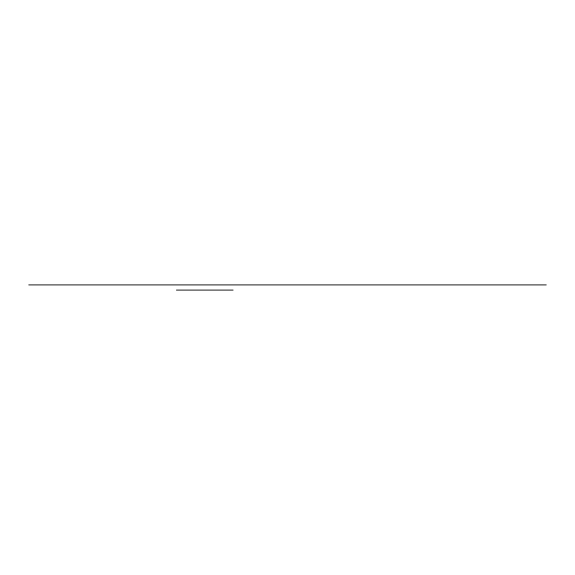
<?xml version="1.0" encoding="UTF-8"?>
<svg xmlns="http://www.w3.org/2000/svg" width="575" height="575" viewBox="0 0 575 575"><rect width="100%" height="100%" fill="white"/><g stroke="black" fill="none" stroke-linecap="round" stroke-linejoin="round"><path stroke-width="0.86" d="M28.75 284.912L546.25 284.912M176.424 290.088L233.098 290.088"/></g></svg>
